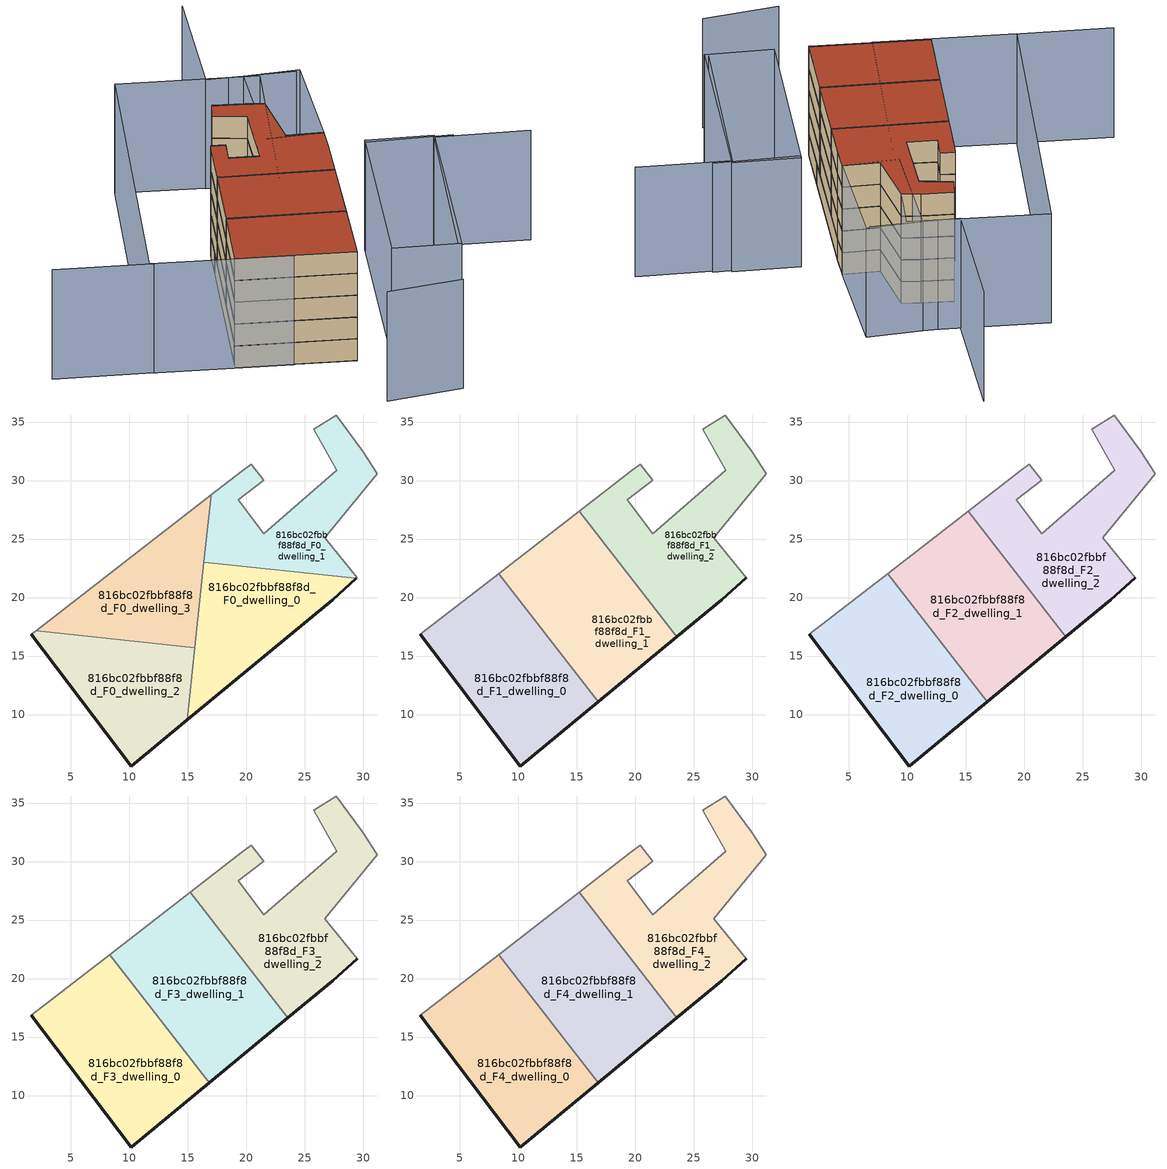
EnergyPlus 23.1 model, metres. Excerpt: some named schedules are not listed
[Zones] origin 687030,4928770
816bc02fbbf88f8d_F0_dwelling_0
 floor ground (EU_floor_Construction): 27.38,19.81 29.41,21.63 16.39,23.02 14.95,9.55 z0
 wall outside (EU_wall_Construction): 29.41,21.63 27.38,19.81 14.95,9.55 z0:3
 wall to 816bc02fbbf88f8d_F0_dwelling_1 (EU_wall_Construction): 16.39,23.02 29.41,21.63 z0:3
 wall to 816bc02fbbf88f8d_F0_dwelling_3 (EU_wall_Construction): 15.61,15.72 16.39,23.02 z0:3
 wall to 816bc02fbbf88f8d_F0_dwelling_2 (EU_wall_Construction): 14.95,9.55 15.61,15.72 z0:3
816bc02fbbf88f8d_F0_dwelling_1
 floor ground (EU_floor_Construction): 29.49,21.71 26.7,25.1 31.18,30.6 29.94,32.52 27.68,35.6 25.76,34.37 27.72,30.87 21.51,25.46 19.32,28.36 21.47,30.02 20.43,31.38 19.62,30.81 17,28.78 16.39,23.02 29.41,21.63 z0
 wall adiabatic (EU_wall_Construction): 17,28.78 19.62,30.81 20.43,31.38 21.47,30.02 19.32,28.36 21.51,25.46 27.72,30.87 25.76,34.37 27.68,35.6 29.94,32.52 31.18,30.6 26.7,25.1 29.49,21.71 29.41,21.63 z0:3
 wall to 816bc02fbbf88f8d_F0_dwelling_3 (EU_wall_Construction): 16.39,23.02 17,28.78 z0:3
816bc02fbbf88f8d_F0_dwelling_2
 floor ground (EU_floor_Construction): 14.95,9.55 15.61,15.72 2.05,17.16 1.65,16.85 10.18,5.6 z0
 wall outside (EU_wall_Construction): 14.95,9.55 10.18,5.6 1.65,16.85 z0:3
 wall adiabatic (EU_wall_Construction): 1.65,16.85 2.05,17.16 z0:3
 wall to 816bc02fbbf88f8d_F0_dwelling_3 (EU_wall_Construction): 2.05,17.16 15.61,15.72 z0:3
816bc02fbbf88f8d_F0_dwelling_3
 floor ground (EU_floor_Construction): 15.61,15.72 17,28.78 2.05,17.16 z0
 wall adiabatic (EU_wall_Construction): 2.05,17.16 17,28.78 z0:3
816bc02fbbf88f8d_F1_dwelling_0
 floor to 816bc02fbbf88f8d_F0_dwelling_2 (EU_floor_Construction): 14.95,9.55 15.32,13.03 13.02,16 2.05,17.16 1.65,16.85 10.18,5.6 z3
 floor to 816bc02fbbf88f8d_F0_dwelling_0 (EU_floor_Construction): 16.82,11.1 15.32,13.03 14.95,9.55 z3
 floor to 816bc02fbbf88f8d_F0_dwelling_3 (EU_floor_Construction): 13.02,16 8.33,22.04 2.05,17.16 z3
 wall outside (EU_wall_Construction): 16.82,11.1 10.18,5.6 1.65,16.85 z3:6
 wall to 816bc02fbbf88f8d_F1_dwelling_1 (EU_wall_Construction): 8.33,22.04 16.82,11.1 z3:6
 wall adiabatic (EU_wall_Construction): 1.65,16.85 8.33,22.04 z3:6
816bc02fbbf88f8d_F1_dwelling_1
 floor to 816bc02fbbf88f8d_F0_dwelling_0 (EU_floor_Construction): 23.53,16.64 18.78,22.77 16.39,23.02 15.32,13.03 16.82,11.1 z3
 floor to 816bc02fbbf88f8d_F0_dwelling_3 (EU_floor_Construction): 15.61,15.72 16.65,25.5 15.2,27.38 8.33,22.04 13.02,16 z3
 floor to 816bc02fbbf88f8d_F0_dwelling_2 (EU_floor_Construction): 15.32,13.03 15.61,15.72 13.02,16 z3
 floor to 816bc02fbbf88f8d_F0_dwelling_1 (EU_floor_Construction): 18.78,22.77 16.65,25.5 16.39,23.02 z3
 wall outside (EU_wall_Construction): 23.53,16.64 16.82,11.1 z3:6
 wall to 816bc02fbbf88f8d_F1_dwelling_2 (EU_wall_Construction): 15.2,27.38 23.53,16.64 z3:6
 wall adiabatic (EU_wall_Construction): 8.33,22.04 15.2,27.38 z3:6
816bc02fbbf88f8d_F1_dwelling_2
 floor to 816bc02fbbf88f8d_F0_dwelling_1 (EU_floor_Construction): 29.49,21.71 26.7,25.1 31.18,30.6 29.94,32.52 27.68,35.6 25.76,34.37 27.72,30.87 21.51,25.46 19.32,28.36 21.47,30.02 20.43,31.38 19.62,30.81 17,28.78 16.65,25.5 18.78,22.77 29.41,21.64 z3
 floor to 816bc02fbbf88f8d_F0_dwelling_0 (EU_floor_Construction): 27.38,19.81 29.41,21.64 18.78,22.77 23.53,16.64 z3
 floor to 816bc02fbbf88f8d_F0_dwelling_3 (EU_floor_Construction): 16.65,25.5 17,28.78 15.2,27.38 z3
 wall outside (EU_wall_Construction): 29.49,21.71 27.38,19.81 23.53,16.64 z3:6
 wall adiabatic (EU_wall_Construction): 15.2,27.38 19.62,30.81 20.43,31.38 21.47,30.02 19.32,28.36 21.51,25.46 27.72,30.87 25.76,34.37 27.68,35.6 29.94,32.52 31.18,30.6 26.7,25.1 29.49,21.71 z3:6
816bc02fbbf88f8d_F2_dwelling_0
 floor to 816bc02fbbf88f8d_F1_dwelling_0 (EU_floor_Construction): 16.82,11.1 8.33,22.04 1.65,16.85 10.18,5.6 z6
 wall outside (EU_wall_Construction): 16.82,11.1 10.18,5.6 1.65,16.85 z6:9
 wall to 816bc02fbbf88f8d_F2_dwelling_1 (EU_wall_Construction): 8.33,22.04 16.82,11.1 z6:9
 wall adiabatic (EU_wall_Construction): 1.65,16.85 8.33,22.04 z6:9
816bc02fbbf88f8d_F2_dwelling_1
 floor to 816bc02fbbf88f8d_F1_dwelling_1 (EU_floor_Construction): 23.53,16.64 15.2,27.38 8.33,22.04 16.82,11.1 z6
 wall outside (EU_wall_Construction): 23.53,16.64 16.82,11.1 z6:9
 wall to 816bc02fbbf88f8d_F2_dwelling_2 (EU_wall_Construction): 15.2,27.38 23.53,16.64 z6:9
 wall adiabatic (EU_wall_Construction): 8.33,22.04 15.2,27.38 z6:9
816bc02fbbf88f8d_F2_dwelling_2
 floor to 816bc02fbbf88f8d_F1_dwelling_2 (EU_floor_Construction): 27.38,19.81 29.49,21.71 26.7,25.1 31.18,30.6 29.94,32.52 27.68,35.6 25.76,34.37 27.72,30.87 21.51,25.46 19.32,28.36 21.47,30.02 20.43,31.38 19.62,30.81 15.2,27.38 23.53,16.64 z6
 wall outside (EU_wall_Construction): 29.49,21.71 27.38,19.81 23.53,16.64 z6:9
 wall adiabatic (EU_wall_Construction): 15.2,27.38 19.62,30.81 20.43,31.38 21.47,30.02 19.32,28.36 21.51,25.46 27.72,30.87 25.76,34.37 27.68,35.6 29.94,32.52 31.18,30.6 26.7,25.1 29.49,21.71 z6:9
816bc02fbbf88f8d_F3_dwelling_0
 floor to 816bc02fbbf88f8d_F2_dwelling_0 (EU_floor_Construction): 16.82,11.1 8.33,22.04 1.65,16.85 10.18,5.6 z9
 wall outside (EU_wall_Construction): 16.82,11.1 10.18,5.6 1.65,16.85 z9:12
 wall to 816bc02fbbf88f8d_F3_dwelling_1 (EU_wall_Construction): 8.33,22.04 16.82,11.1 z9:12
 wall adiabatic (EU_wall_Construction): 1.65,16.85 8.33,22.04 z9:12
816bc02fbbf88f8d_F3_dwelling_1
 floor to 816bc02fbbf88f8d_F2_dwelling_1 (EU_floor_Construction): 23.53,16.64 15.2,27.38 8.33,22.04 16.82,11.1 z9
 wall outside (EU_wall_Construction): 23.53,16.64 16.82,11.1 z9:12
 wall to 816bc02fbbf88f8d_F3_dwelling_2 (EU_wall_Construction): 15.2,27.38 23.53,16.64 z9:12
 wall adiabatic (EU_wall_Construction): 8.33,22.04 15.2,27.38 z9:12
816bc02fbbf88f8d_F3_dwelling_2
 floor to 816bc02fbbf88f8d_F2_dwelling_2 (EU_floor_Construction): 27.38,19.81 29.49,21.71 26.7,25.1 31.18,30.6 29.94,32.52 27.68,35.6 25.76,34.37 27.72,30.87 21.51,25.46 19.32,28.36 21.47,30.02 20.43,31.38 19.62,30.81 15.2,27.38 23.53,16.64 z9
 wall outside (EU_wall_Construction): 29.49,21.71 27.38,19.81 23.53,16.64 z9:12
 wall adiabatic (EU_wall_Construction): 15.2,27.38 19.62,30.81 20.43,31.38 21.47,30.02 19.32,28.36 21.51,25.46 27.72,30.87 25.76,34.37 27.68,35.6 29.94,32.52 31.18,30.6 26.7,25.1 29.49,21.71 z9:12
816bc02fbbf88f8d_F4_dwelling_0
 floor to 816bc02fbbf88f8d_F3_dwelling_0 (EU_floor_Construction): 16.82,11.1 8.33,22.04 1.65,16.85 10.18,5.6 z12
 wall outside (EU_wall_Construction): 16.82,11.1 10.18,5.6 1.65,16.85 z12:15
 wall to 816bc02fbbf88f8d_F4_dwelling_1 (EU_wall_Construction): 8.33,22.04 16.82,11.1 z12:15
 wall adiabatic (EU_wall_Construction): 1.65,16.85 8.33,22.04 z12:15
 roof outside (EU_roof_Construction): 8.33,22.04 16.82,11.1 10.18,5.6 1.65,16.85 z15
816bc02fbbf88f8d_F4_dwelling_1
 floor to 816bc02fbbf88f8d_F3_dwelling_1 (EU_floor_Construction): 23.53,16.64 15.2,27.38 8.33,22.04 16.82,11.1 z12
 wall outside (EU_wall_Construction): 23.53,16.64 16.82,11.1 z12:15
 wall to 816bc02fbbf88f8d_F4_dwelling_2 (EU_wall_Construction): 15.2,27.38 23.53,16.64 z12:15
 wall adiabatic (EU_wall_Construction): 8.33,22.04 15.2,27.38 z12:15
 roof outside (EU_roof_Construction): 15.2,27.38 23.53,16.64 16.82,11.1 8.33,22.04 z15
816bc02fbbf88f8d_F4_dwelling_2
 floor to 816bc02fbbf88f8d_F3_dwelling_2 (EU_floor_Construction): 27.38,19.81 29.49,21.71 26.7,25.1 31.18,30.6 29.94,32.52 27.68,35.6 25.76,34.37 27.72,30.87 21.51,25.46 19.32,28.36 21.47,30.02 20.43,31.38 19.62,30.81 15.2,27.38 23.53,16.64 z12
 wall outside (EU_wall_Construction): 29.49,21.71 27.38,19.81 23.53,16.64 z12:15
 wall adiabatic (EU_wall_Construction): 15.2,27.38 19.62,30.81 20.43,31.38 21.47,30.02 19.32,28.36 21.51,25.46 27.72,30.87 25.76,34.37 27.68,35.6 29.94,32.52 31.18,30.6 26.7,25.1 29.49,21.71 z12:15
 roof outside (EU_roof_Construction): 29.94,32.52 31.18,30.6 26.7,25.1 29.49,21.71 27.38,19.81 23.53,16.64 15.2,27.38 19.62,30.81 20.43,31.38 21.47,30.02 19.32,28.36 21.51,25.46 27.72,30.87 25.76,34.37 27.68,35.6 z15
shading: 4.73,-1.66 11.53,-7.79 / 17.59,-3.39 35.14,10.37 / 35.14,10.37 42.08,1.53 / 36.75,8.73 30.17,16.56 / 38.78,30.97 31.89,38.94 / 31.89,38.94 43.7,49.16 / -4,24.3 -11.15,33.65 / 12.75,2.55 30.47,16.82 / 30.47,16.82 35.55,10.52 / 35.55,10.52 17.82,-3.75 / 17.82,-3.75 12.75,2.55 / 39.29,30.78 29.5,21.71 / 29.5,21.71 24.98,26.59 / 24.98,26.59 34.77,35.66 / 34.77,35.66 39.29,30.78 / -4.33,24.74 25.73,47.4 / 25.73,47.4 35.78,34.07 / 35.78,34.07 5.72,11.41 / 5.72,11.41 -4.33,24.74 z0:15
[Building]
EU S2 Campaign: North Axis=0; Terrain=City; Solar Distribution=FullExterior
[Site:Location]
Bologna: Latitude=44.5; Longitude=11.25; Time Zone=1; Elevation=37
[SizingPeriod:WeatherFileDays]
AnnualSizingPeriod: Begin Month=1; Begin Day of Month=1; End Month=12; End Day of Month=31; Day of Week for Start Day=Monday; Use Weather File Daylight Saving Period=No; Use Weather File Rain and Snow Indicators=No
[MATERIAL]
EU_InternalMass_Material: Roughness=MediumRough; Thickness=0.1; Conductivity=1; Density=1800; Specific Heat=900; Thermal Absorptance=0.9; Solar Absorptance=0.7; Visible Absorptance=0.7
[MATERIAL:NOMASS] Roughness=MediumRough; Thermal Absorptance=0.9; Solar Absorptance=0.7; Visible Absorptance=0.7
Name | Thermal Resistance
EU_wall_NoMass | 0.905828
EU_roof_NoMass | 0.37593
EU_floor_NoMass | 0.67114
[CONSTRUCTION]
EU_wall_Construction: EU_wall_NoMass
EU_roof_Construction: EU_roof_NoMass
EU_floor_Construction: EU_floor_NoMass
EU_InternalMass_Construction: EU_InternalMass_Material
[ZONE] Type=1; Multiplier=1; Ceiling Height=autocalculate; Floor Area=autocalculate; Part of Total Floor Area=Yes
Name | Volume
816bc02fbbf88f8d_F0_dwelling_0 | 268.666
816bc02fbbf88f8d_F1_dwelling_0; 816bc02fbbf88f8d_F2_dwelling_0; 816bc02fbbf88f8d_F3_dwelling_0; 816bc02fbbf88f8d_F4_dwelling_0 | 358.205
816bc02fbbf88f8d_F0_dwelling_1 | 268.649
816bc02fbbf88f8d_F1_dwelling_1; 816bc02fbbf88f8d_F2_dwelling_1; 816bc02fbbf88f8d_F3_dwelling_1; 816bc02fbbf88f8d_F4_dwelling_1 | 358.217
816bc02fbbf88f8d_F0_dwelling_2 | 268.655
816bc02fbbf88f8d_F1_dwelling_2; 816bc02fbbf88f8d_F2_dwelling_2; 816bc02fbbf88f8d_F3_dwelling_2; 816bc02fbbf88f8d_F4_dwelling_2 | 358.213
816bc02fbbf88f8d_F0_dwelling_3 | 268.665
[INTERNALMASS] Construction=EU_InternalMass_Construction
Name | Zone or ZoneList | Surface Area
816bc02fbbf88f8d_F0_dwelling_0_EU_InternalMass | 816bc02fbbf88f8d_F0_dwelling_0 | 89.5551
816bc02fbbf88f8d_F0_dwelling_1_EU_InternalMass | 816bc02fbbf88f8d_F0_dwelling_1 | 89.5505
816bc02fbbf88f8d_F0_dwelling_2_EU_InternalMass | 816bc02fbbf88f8d_F0_dwelling_2 | 89.5518
816bc02fbbf88f8d_F0_dwelling_3_EU_InternalMass | 816bc02fbbf88f8d_F0_dwelling_3 | 89.5549
816bc02fbbf88f8d_F1_dwelling_0_EU_InternalMass | 816bc02fbbf88f8d_F1_dwelling_0 | 119.401
816bc02fbbf88f8d_F1_dwelling_1_EU_InternalMass | 816bc02fbbf88f8d_F1_dwelling_1 | 119.406
816bc02fbbf88f8d_F1_dwelling_2_EU_InternalMass | 816bc02fbbf88f8d_F1_dwelling_2 | 119.405
816bc02fbbf88f8d_F2_dwelling_0_EU_InternalMass | 816bc02fbbf88f8d_F2_dwelling_0 | 119.401
816bc02fbbf88f8d_F2_dwelling_1_EU_InternalMass | 816bc02fbbf88f8d_F2_dwelling_1 | 119.406
816bc02fbbf88f8d_F2_dwelling_2_EU_InternalMass | 816bc02fbbf88f8d_F2_dwelling_2 | 119.405
816bc02fbbf88f8d_F3_dwelling_0_EU_InternalMass | 816bc02fbbf88f8d_F3_dwelling_0 | 119.401
816bc02fbbf88f8d_F3_dwelling_1_EU_InternalMass | 816bc02fbbf88f8d_F3_dwelling_1 | 119.406
816bc02fbbf88f8d_F3_dwelling_2_EU_InternalMass | 816bc02fbbf88f8d_F3_dwelling_2 | 119.405
816bc02fbbf88f8d_F4_dwelling_0_EU_InternalMass | 816bc02fbbf88f8d_F4_dwelling_0 | 119.401
816bc02fbbf88f8d_F4_dwelling_1_EU_InternalMass | 816bc02fbbf88f8d_F4_dwelling_1 | 119.406
816bc02fbbf88f8d_F4_dwelling_2_EU_InternalMass | 816bc02fbbf88f8d_F4_dwelling_2 | 119.405
[OTHEREQUIPMENT] Fuel Type=Electricity; Design Level Calculation Method=Watts/Area; Power per Zone Floor Area=1; Fraction Latent=0; Fraction Radiant=0; Fraction Lost=0; Carbon Dioxide Generation Rate=0; EndUse Subcategory=EU_Step8_InternalGains
Name | Zone or ZoneList or Space or SpaceList | Schedule
EU_Step8_InternalGain_816bc02fbbf88f8d_F0_dwelling_0_f000 | 816bc02fbbf88f8d_F0_dwelling_0 | EU_Step8_GainSchedule_816bc02fbbf88f8d_F0_dwelling_0_f000
EU_Step8_InternalGain_816bc02fbbf88f8d_F0_dwelling_1_f000 | 816bc02fbbf88f8d_F0_dwelling_1 | EU_Step8_GainSchedule_816bc02fbbf88f8d_F0_dwelling_1_f000
EU_Step8_InternalGain_816bc02fbbf88f8d_F0_dwelling_2_f000 | 816bc02fbbf88f8d_F0_dwelling_2 | EU_Step8_GainSchedule_816bc02fbbf88f8d_F0_dwelling_2_f000
EU_Step8_InternalGain_816bc02fbbf88f8d_F0_dwelling_3_f000 | 816bc02fbbf88f8d_F0_dwelling_3 | EU_Step8_GainSchedule_816bc02fbbf88f8d_F0_dwelling_3_f000
EU_Step8_InternalGain_816bc02fbbf88f8d_F1_dwelling_0_f000 | 816bc02fbbf88f8d_F1_dwelling_0 | EU_Step8_GainSchedule_816bc02fbbf88f8d_F1_dwelling_0_f000
EU_Step8_InternalGain_816bc02fbbf88f8d_F1_dwelling_1_f000 | 816bc02fbbf88f8d_F1_dwelling_1 | EU_Step8_GainSchedule_816bc02fbbf88f8d_F1_dwelling_1_f000
EU_Step8_InternalGain_816bc02fbbf88f8d_F1_dwelling_2_f000 | 816bc02fbbf88f8d_F1_dwelling_2 | EU_Step8_GainSchedule_816bc02fbbf88f8d_F1_dwelling_2_f000
EU_Step8_InternalGain_816bc02fbbf88f8d_F2_dwelling_0_f000 | 816bc02fbbf88f8d_F2_dwelling_0 | EU_Step8_GainSchedule_816bc02fbbf88f8d_F2_dwelling_0_f000
EU_Step8_InternalGain_816bc02fbbf88f8d_F2_dwelling_1_f000 | 816bc02fbbf88f8d_F2_dwelling_1 | EU_Step8_GainSchedule_816bc02fbbf88f8d_F2_dwelling_1_f000
EU_Step8_InternalGain_816bc02fbbf88f8d_F2_dwelling_2_f000 | 816bc02fbbf88f8d_F2_dwelling_2 | EU_Step8_GainSchedule_816bc02fbbf88f8d_F2_dwelling_2_f000
EU_Step8_InternalGain_816bc02fbbf88f8d_F3_dwelling_0_f000 | 816bc02fbbf88f8d_F3_dwelling_0 | EU_Step8_GainSchedule_816bc02fbbf88f8d_F3_dwelling_0_f000
EU_Step8_InternalGain_816bc02fbbf88f8d_F3_dwelling_1_f000 | 816bc02fbbf88f8d_F3_dwelling_1 | EU_Step8_GainSchedule_816bc02fbbf88f8d_F3_dwelling_1_f000
EU_Step8_InternalGain_816bc02fbbf88f8d_F3_dwelling_2_f000 | 816bc02fbbf88f8d_F3_dwelling_2 | EU_Step8_GainSchedule_816bc02fbbf88f8d_F3_dwelling_2_f000
EU_Step8_InternalGain_816bc02fbbf88f8d_F4_dwelling_0_f000 | 816bc02fbbf88f8d_F4_dwelling_0 | EU_Step8_GainSchedule_816bc02fbbf88f8d_F4_dwelling_0_f000
EU_Step8_InternalGain_816bc02fbbf88f8d_F4_dwelling_1_f000 | 816bc02fbbf88f8d_F4_dwelling_1 | EU_Step8_GainSchedule_816bc02fbbf88f8d_F4_dwelling_1_f000
EU_Step8_InternalGain_816bc02fbbf88f8d_F4_dwelling_2_f000 | 816bc02fbbf88f8d_F4_dwelling_2 | EU_Step8_GainSchedule_816bc02fbbf88f8d_F4_dwelling_2_f000
[ZONEVENTILATION:DESIGNFLOWRATE] Schedule=EU_AlwaysOn; Design Flow Rate Calculation Method=AirChanges/Hour; Air Changes per Hour=0.73129; Ventilation Type=Natural; Fan Pressure Rise=0; Fan Total Efficiency=1; Constant Term Coefficient=1; Temperature Term Coefficient=0; Velocity Term Coefficient=0; Velocity Squared Term Coefficient=0; Minimum Indoor Temperature=-100; Maximum Indoor Temperature=100; Delta Temperature=-100; Minimum Outdoor Temperature=-100; Maximum Outdoor Temperature=100; Maximum Wind Speed=40
Name | Zone or ZoneList or Space or SpaceList
EU_ConstantAir_816bc02fbbf88f8d_F0_dwelling_0 | 816bc02fbbf88f8d_F0_dwelling_0
EU_ConstantAir_816bc02fbbf88f8d_F0_dwelling_1 | 816bc02fbbf88f8d_F0_dwelling_1
EU_ConstantAir_816bc02fbbf88f8d_F0_dwelling_2 | 816bc02fbbf88f8d_F0_dwelling_2
EU_ConstantAir_816bc02fbbf88f8d_F0_dwelling_3 | 816bc02fbbf88f8d_F0_dwelling_3
EU_ConstantAir_816bc02fbbf88f8d_F1_dwelling_0 | 816bc02fbbf88f8d_F1_dwelling_0
EU_ConstantAir_816bc02fbbf88f8d_F1_dwelling_1 | 816bc02fbbf88f8d_F1_dwelling_1
EU_ConstantAir_816bc02fbbf88f8d_F1_dwelling_2 | 816bc02fbbf88f8d_F1_dwelling_2
EU_ConstantAir_816bc02fbbf88f8d_F2_dwelling_0 | 816bc02fbbf88f8d_F2_dwelling_0
EU_ConstantAir_816bc02fbbf88f8d_F2_dwelling_1 | 816bc02fbbf88f8d_F2_dwelling_1
EU_ConstantAir_816bc02fbbf88f8d_F2_dwelling_2 | 816bc02fbbf88f8d_F2_dwelling_2
EU_ConstantAir_816bc02fbbf88f8d_F3_dwelling_0 | 816bc02fbbf88f8d_F3_dwelling_0
EU_ConstantAir_816bc02fbbf88f8d_F3_dwelling_1 | 816bc02fbbf88f8d_F3_dwelling_1
EU_ConstantAir_816bc02fbbf88f8d_F3_dwelling_2 | 816bc02fbbf88f8d_F3_dwelling_2
EU_ConstantAir_816bc02fbbf88f8d_F4_dwelling_0 | 816bc02fbbf88f8d_F4_dwelling_0
EU_ConstantAir_816bc02fbbf88f8d_F4_dwelling_1 | 816bc02fbbf88f8d_F4_dwelling_1
EU_ConstantAir_816bc02fbbf88f8d_F4_dwelling_2 | 816bc02fbbf88f8d_F4_dwelling_2
[HVACTEMPLATE:THERMOSTAT] Constant Heating Setpoint=20; Constant Cooling Setpoint=50
EU_HeatOnly_816bc02fbbf88f8d_F0_dwelling_0; EU_HeatOnly_816bc02fbbf88f8d_F0_dwelling_1; EU_HeatOnly_816bc02fbbf88f8d_F0_dwelling_2; EU_HeatOnly_816bc02fbbf88f8d_F0_dwelling_3; EU_HeatOnly_816bc02fbbf88f8d_F1_dwelling_0; EU_HeatOnly_816bc02fbbf88f8d_F1_dwelling_1; EU_HeatOnly_816bc02fbbf88f8d_F1_dwelling_2; EU_HeatOnly_816bc02fbbf88f8d_F2_dwelling_0; EU_HeatOnly_816bc02fbbf88f8d_F2_dwelling_1; EU_HeatOnly_816bc02fbbf88f8d_F2_dwelling_2; EU_HeatOnly_816bc02fbbf88f8d_F3_dwelling_0; EU_HeatOnly_816bc02fbbf88f8d_F3_dwelling_1; EU_HeatOnly_816bc02fbbf88f8d_F3_dwelling_2; EU_HeatOnly_816bc02fbbf88f8d_F4_dwelling_0; EU_HeatOnly_816bc02fbbf88f8d_F4_dwelling_1; EU_HeatOnly_816bc02fbbf88f8d_F4_dwelling_2
[HVACTEMPLATE:ZONE:IDEALLOADSAIRSYSTEM]
816bc02fbbf88f8d_F0_dwelling_0: Template Thermostat=EU_HeatOnly_816bc02fbbf88f8d_F0_dwelling_0; System Availability Schedule=EU_AlwaysOn; Maximum Heating Supply Air Temperature=50; Minimum Cooling Supply Air Temperature=13; Maximum Heating Supply Air Humidity Ratio=0.0156; Minimum Cooling Supply Air Humidity Ratio=0.0077; Heating Limit=NoLimit; Cooling Limit=NoLimit; Heating Availability Schedule=EU_AlwaysOn; Cooling Availability Schedule=EU_CoolingOff; Dehumidification Control Type=ConstantSensibleHeatRatio; Cooling Sensible Heat Ratio=0.7; Dehumidification Setpoint=60; Humidification Control Type=None; Humidification Setpoint=30; Outdoor Air Method=None; Outdoor Air Flow Rate per Person=0.00944; Outdoor Air Flow Rate per Zone Floor Area=0; Outdoor Air Flow Rate per Zone=0; Demand Controlled Ventilation Type=None; Outdoor Air Economizer Type=NoEconomizer; Heat Recovery Type=None; Sensible Heat Recovery Effectiveness=0.7; Latent Heat Recovery Effectiveness=0.65
